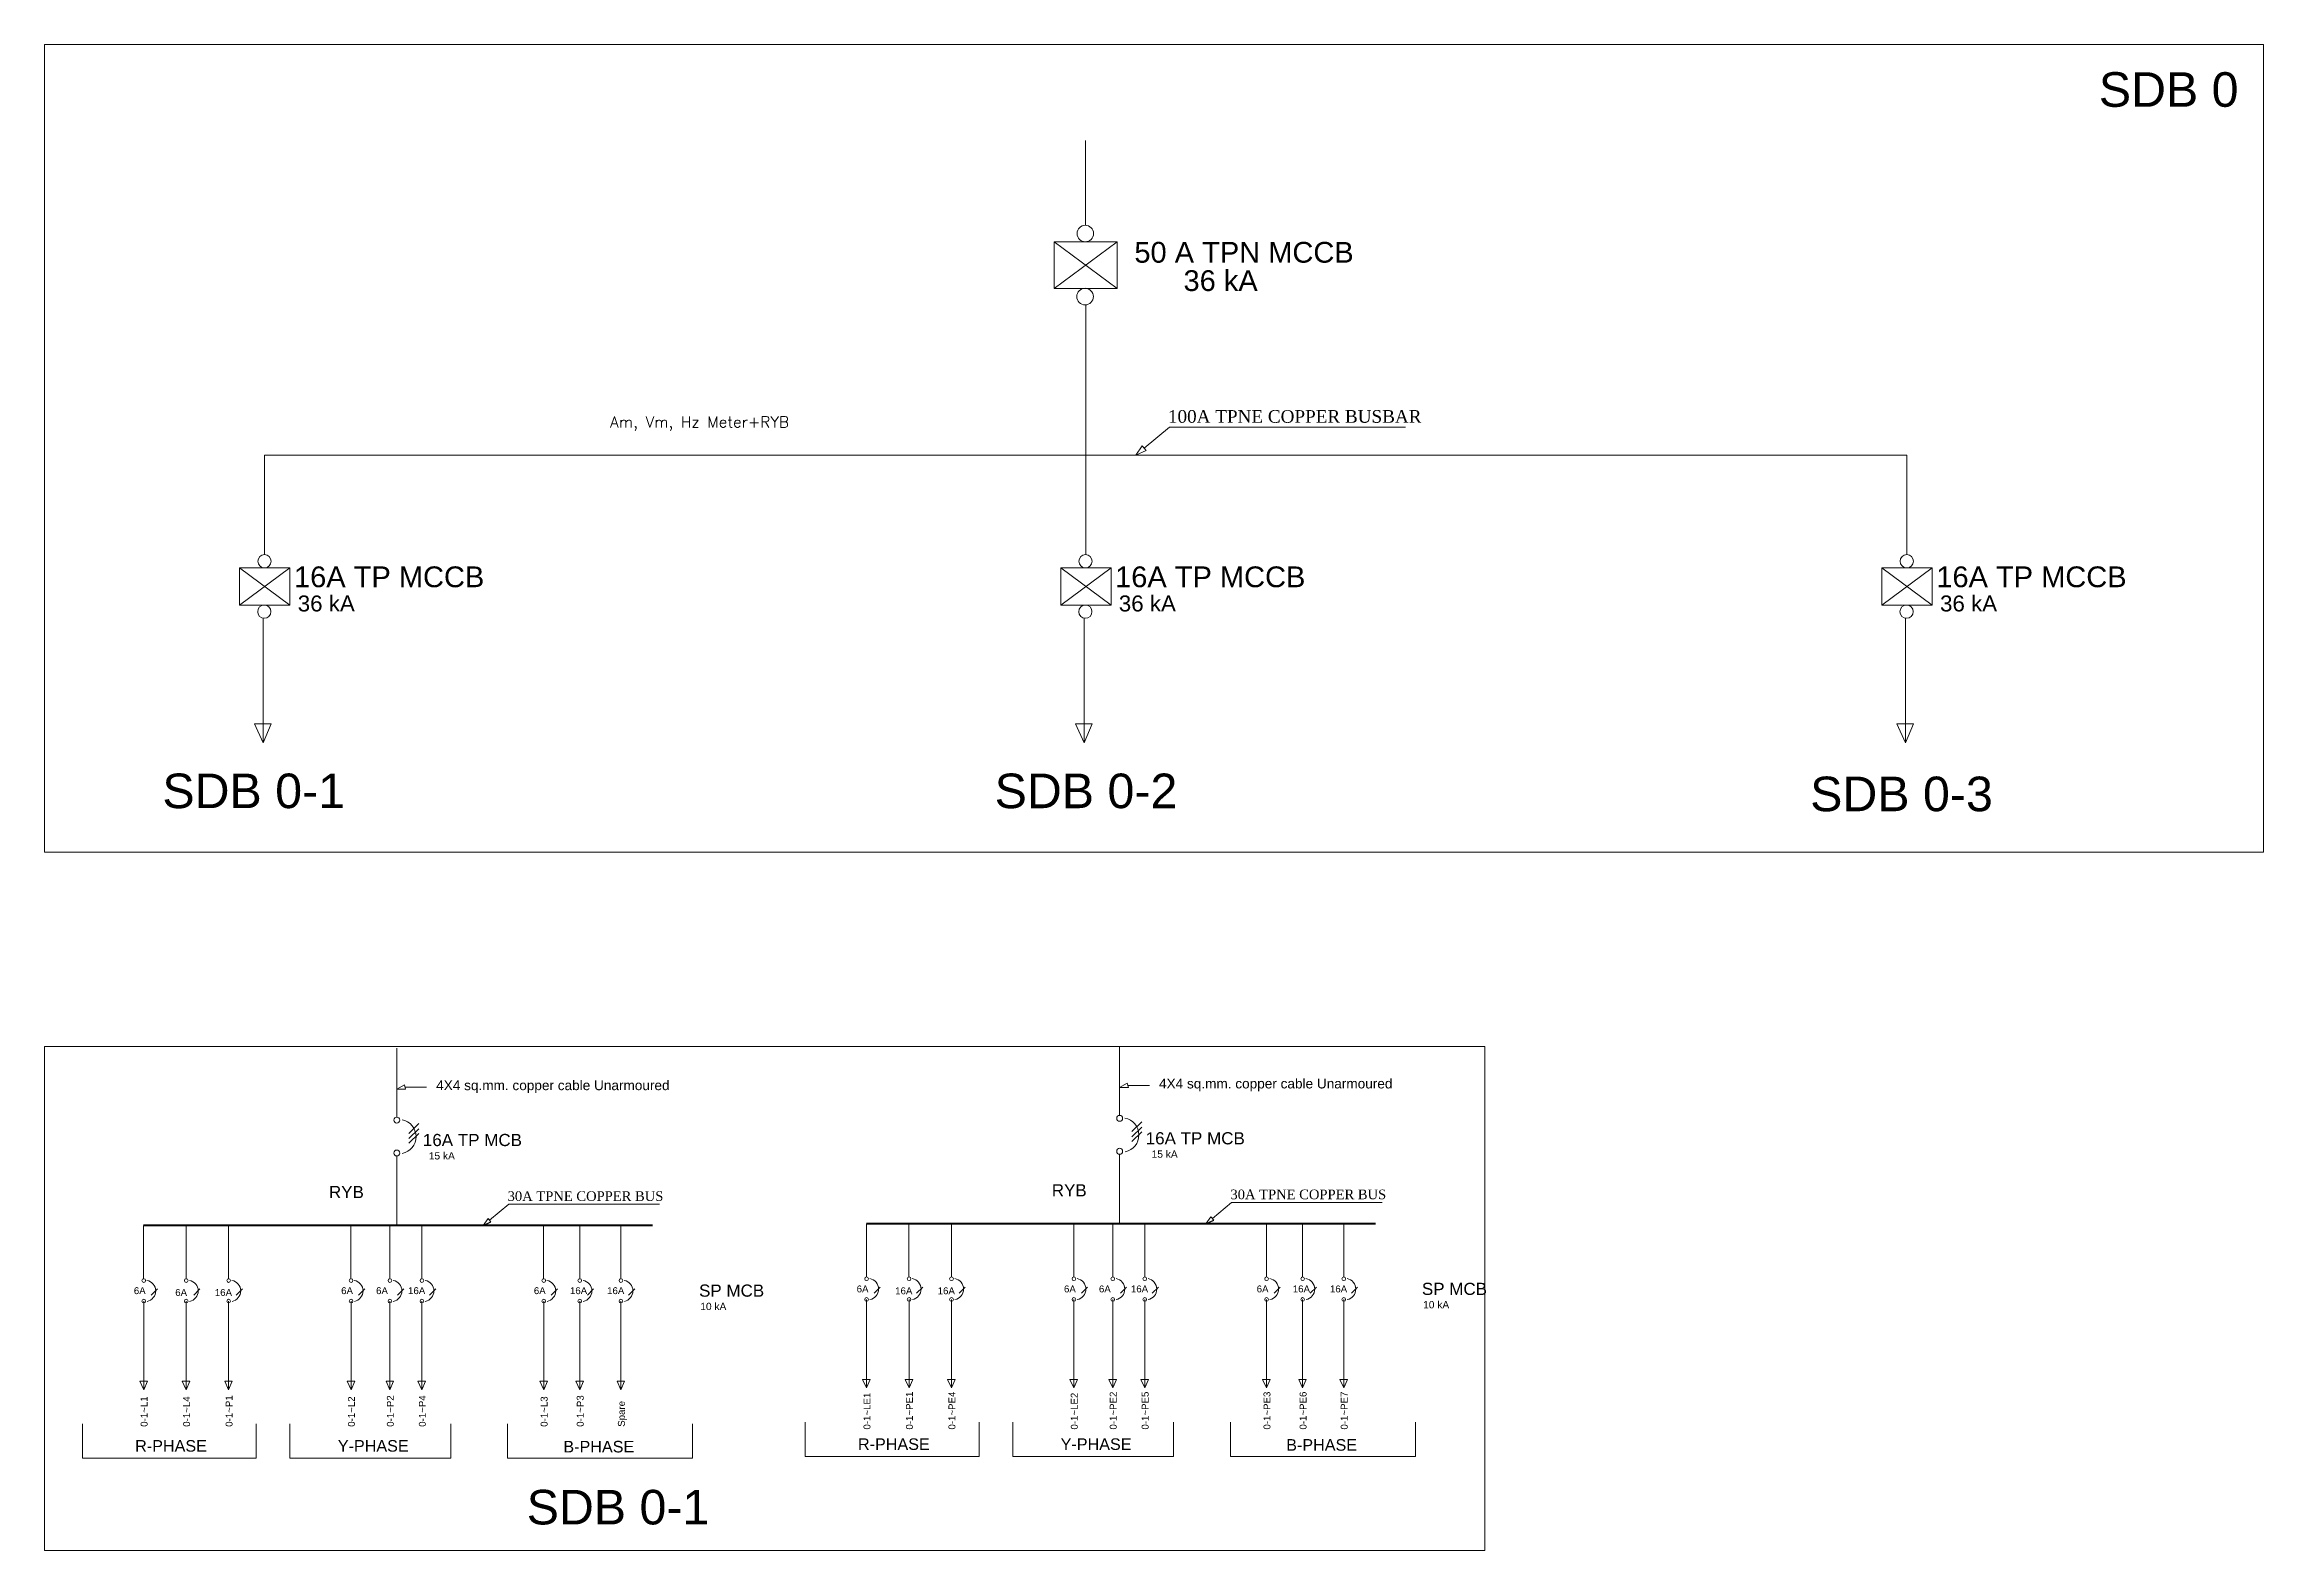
# Model space of a CAD drawing. Header units: millimetres. Extents: x 2390631 to 3136749, y 3674522 to 3929111.
# Drawn here: x 2855377 to 2952175, y 3789909 to 3855617 of the extents above; entities that cross this region are included whole.
import ezdxf

# ---------------------------------------------------------------- set-up
doc = ezdxf.new("R2010")
doc.units = ezdxf.units.MM
doc.header["$MEASUREMENT"] = 0
doc.layers.add('7 POWER PT WIRING', color=3, linetype='Continuous', lineweight=25)
doc.layers.add('Singleline', color=82, linetype='Continuous', lineweight=20)
doc.styles.add('ARIAL', font='arial.ttf')
doc.styles.add('MM', font='dutch.ttf')
doc.styles.add('ordinary', font='romans.shx')
doc.styles.add('ROOM', font='arial.ttf')

msp = doc.modelspace()

# ---------------------------------------------------------------- linework, layer by layer
at = {"layer": '7 POWER PT WIRING'}
for p, q in [((2874510, 3804087), (2874854, 3804247)), ((2906039, 3804162), (2906383, 3804322))]:
    msp.add_line(p, q, dxfattribs=at)
at = {"layer": 'Singleline', "ltscale": 3}
for p, q in [((2952175, 3855617), (2855377, 3855617)), ((2855377, 3855617), (2855377, 3820375)), ((2952175, 3820375), (2952175, 3855617)), ((2855377, 3820375), (2952175, 3820375)), ((2918205, 3811900), (2855377, 3811900)), ((2855377, 3811900), (2855377, 3789909)), ((2918205, 3789909), (2918205, 3811900)), ((2855377, 3789909), (2918205, 3789909))]:
    msp.add_line(p, q, dxfattribs=at)
at = {"layer": 'Singleline'}
for p, q in [((2900782, 3847726), (2900782, 3851428)), ((2899426, 3844967), (2902168, 3847004)), ((2902168, 3844967), (2899426, 3847004)), ((2900796, 3837696), (2900796, 3844255)), ((2903267, 3838102), (2902977, 3837696)), ((2864982, 3837696), (2936610, 3837696)), ((2903429, 3837906), (2902977, 3837696)), ((2863893, 3831151), (2866087, 3832781)), ((2866087, 3831151), (2863893, 3832781)), ((2899707, 3831151), (2901901, 3832781)), ((2901901, 3831151), (2899707, 3832781)), ((2935527, 3831151), (2937721, 3832781)), ((2937721, 3831151), (2935527, 3832781)), ((2870749, 3808820), (2870749, 3811825)), ((2902278, 3808895), (2902278, 3811900)), ((2871080, 3810224), (2870749, 3810037)), ((2871129, 3810037), (2870749, 3810037)), ((2902609, 3810299), (2902278, 3810112)), ((2902658, 3810112), (2902278, 3810112)), ((2870749, 3805873), (2870749, 3807126)), ((2902278, 3805948), (2902278, 3807202)), ((2870748, 3804087), (2870749, 3806788)), ((2902277, 3804162), (2902278, 3806864)), ((2874731, 3804396), (2874510, 3804087)), ((2906260, 3804471), (2906039, 3804162))]:
    msp.add_line(p, q, dxfattribs=at)
at = {"layer": 'Singleline', "ltscale": 2.5}
for p, q in [((2903267, 3838102), (2903429, 3837906)), ((2864538, 3825970), (2865271, 3825970)), ((2900352, 3825970), (2901085, 3825970)), ((2936172, 3825970), (2936905, 3825970)), ((2871080, 3810224), (2871129, 3810037)), ((2902609, 3810299), (2902658, 3810112)), ((2874731, 3804396), (2874854, 3804247)), ((2906260, 3804471), (2906383, 3804322))]:
    msp.add_line(p, q, dxfattribs=at)
at = {"layer": 'Singleline', "ltscale": 6}
for p, q in [((2864982, 3837696), (2864982, 3833358)), ((2900796, 3837696), (2900796, 3833358)), ((2936610, 3837696), (2936610, 3833358)), ((2864916, 3830586), (2864916, 3825154)), ((2900731, 3830586), (2900731, 3825154)), ((2936551, 3830586), (2936551, 3825154))]:
    msp.add_line(p, q, dxfattribs=at)
at = {"layer": 'Singleline', "color": 4}
for p, q in [((2871104, 3810130), (2872048, 3810130)), ((2902633, 3810205), (2903577, 3810205))]:
    msp.add_line(p, q, dxfattribs=at)
at = {"layer": 'Singleline', "color": 2}
for p, q in [((2871279, 3808112), (2871710, 3808543)), ((2871279, 3807883), (2871710, 3808314)), ((2871279, 3807678), (2871710, 3808110)), ((2902808, 3808187), (2903239, 3808618)), ((2902808, 3807958), (2903239, 3808389)), ((2902808, 3807754), (2903239, 3808185)), ((2868749, 3801773), (2868749, 3804087)), ((2870446, 3801773), (2870446, 3804087)), ((2871840, 3801773), (2871840, 3804087)), ((2900278, 3801848), (2900278, 3804162)), ((2901975, 3801848), (2901975, 3804162)), ((2903369, 3801848), (2903369, 3804162)), ((2869083, 3801059), (2869352, 3801328)), ((2870780, 3801059), (2871049, 3801328)), ((2872174, 3801059), (2872444, 3801328)), ((2900612, 3801134), (2900881, 3801404)), ((2902309, 3801134), (2902578, 3801404)), ((2903703, 3801134), (2903973, 3801404)), ((2868752, 3800795), (2868752, 3796929)), ((2870449, 3800795), (2870449, 3796929)), ((2871843, 3800795), (2871843, 3796929)), ((2900281, 3800870), (2900281, 3797004)), ((2901978, 3800870), (2901978, 3797004)), ((2903372, 3800870), (2903372, 3797004)), ((2868581, 3797296), (2868911, 3797296)), ((2870278, 3797296), (2870608, 3797296)), ((2871673, 3797296), (2872003, 3797296)), ((2900110, 3797371), (2900440, 3797371)), ((2901807, 3797371), (2902137, 3797371)), ((2903202, 3797371), (2903532, 3797371)), ((2897617, 3795520), (2897617, 3794016)), ((2904631, 3795520), (2904631, 3794016)), ((2866088, 3795445), (2866088, 3793941)), ((2873102, 3795445), (2873102, 3793941)), ((2866088, 3793941), (2873102, 3793941)), ((2897617, 3794016), (2904631, 3794016))]:
    msp.add_line(p, q, dxfattribs=at)
at = {"layer": 'Singleline', "color": 1, "lineweight": 80}
for p, q in [((2881906, 3804087), (2859706, 3804087)), ((2913436, 3804162), (2891235, 3804162))]:
    msp.add_line(p, q, dxfattribs=at)
at = {"layer": 'Singleline', "color": 1}
for p, q in [((2859706, 3801773), (2859706, 3804087)), ((2861559, 3801773), (2861559, 3804087)), ((2863411, 3801773), (2863411, 3804087)), ((2891235, 3801848), (2891235, 3804162)), ((2893088, 3801848), (2893088, 3804162)), ((2894941, 3801848), (2894941, 3804162)), ((2860040, 3801059), (2860309, 3801328)), ((2861893, 3801059), (2862162, 3801328)), ((2863746, 3801059), (2864015, 3801328)), ((2891569, 3801134), (2891838, 3801404)), ((2893422, 3801134), (2893691, 3801404)), ((2895275, 3801134), (2895544, 3801404)), ((2859709, 3800795), (2859709, 3796929)), ((2861562, 3800795), (2861562, 3796929)), ((2863414, 3800795), (2863414, 3796929)), ((2891238, 3800870), (2891238, 3797004)), ((2893091, 3800870), (2893091, 3797004)), ((2894943, 3800870), (2894943, 3797004)), ((2859538, 3797296), (2859868, 3797296)), ((2861391, 3797296), (2861721, 3797296)), ((2863244, 3797296), (2863574, 3797296)), ((2891067, 3797371), (2891397, 3797371)), ((2892920, 3797371), (2893250, 3797371)), ((2894773, 3797371), (2895103, 3797371)), ((2888564, 3795520), (2888564, 3794016)), ((2896144, 3795520), (2896144, 3794016)), ((2857034, 3795445), (2857034, 3793941)), ((2864615, 3795445), (2864615, 3793941)), ((2857034, 3793941), (2864615, 3793941)), ((2888564, 3794016), (2896144, 3794016))]:
    msp.add_line(p, q, dxfattribs=at)
at = {"layer": 'Singleline', "color": 5}
for p, q in [((2877154, 3801773), (2877154, 3804087)), ((2878728, 3801773), (2878728, 3804087)), ((2880522, 3801773), (2880522, 3804087)), ((2908683, 3801848), (2908683, 3804162)), ((2910257, 3801848), (2910257, 3804162)), ((2912051, 3801848), (2912051, 3804162)), ((2877488, 3801059), (2877757, 3801328)), ((2879062, 3801059), (2879332, 3801328)), ((2880856, 3801059), (2881125, 3801328)), ((2909017, 3801134), (2909286, 3801404)), ((2910591, 3801134), (2910861, 3801404)), ((2912385, 3801134), (2912654, 3801404)), ((2877156, 3800795), (2877156, 3796929)), ((2878731, 3800795), (2878731, 3796929)), ((2880525, 3800795), (2880525, 3796929)), ((2908686, 3800870), (2908686, 3797004)), ((2910260, 3800870), (2910260, 3797004)), ((2912054, 3800870), (2912054, 3797004)), ((2876986, 3797296), (2877316, 3797296)), ((2878561, 3797296), (2878891, 3797296)), ((2880354, 3797296), (2880684, 3797296)), ((2908515, 3797371), (2908845, 3797371)), ((2910090, 3797371), (2910420, 3797371)), ((2911883, 3797371), (2912213, 3797371)), ((2907107, 3795520), (2907107, 3794016)), ((2915181, 3795520), (2915181, 3794016)), ((2875578, 3795445), (2875578, 3793941)), ((2883652, 3795445), (2883652, 3793941)), ((2875578, 3793941), (2883652, 3793941)), ((2907107, 3794016), (2915181, 3794016))]:
    msp.add_line(p, q, dxfattribs=at)
at = {"layer": 'Singleline'}
for points in [[(2899426, 3847004), (2902168, 3847004), (2902168, 3844967), (2899426, 3844967)], [(2863893, 3832781), (2866087, 3832781), (2866087, 3831151), (2863893, 3831151)], [(2899707, 3832781), (2901901, 3832781), (2901901, 3831151), (2899707, 3831151)], [(2935527, 3832781), (2937721, 3832781), (2937721, 3831151), (2935527, 3831151)]]:
    msp.add_lwpolyline(points, close=True, dxfattribs=at)
for points in [[(2914753, 3838916), (2904447, 3838916), (2903348, 3838004)], [(2865271, 3825970), (2864916, 3825154), (2864538, 3825970)], [(2901085, 3825970), (2900731, 3825154), (2900352, 3825970)], [(2936905, 3825970), (2936551, 3825154), (2936172, 3825970)], [(2882205, 3805016), (2875629, 3805016), (2874792, 3804322)], [(2913734, 3805091), (2907158, 3805091), (2906321, 3804397)]]:
    msp.add_lwpolyline(points, dxfattribs=at)
at = {"layer": 'Singleline', "color": 1}
for points in [[(2859868, 3797296), (2859709, 3796929), (2859538, 3797296)], [(2861721, 3797296), (2861562, 3796929), (2861391, 3797296)], [(2863574, 3797296), (2863414, 3796929), (2863244, 3797296)], [(2891397, 3797371), (2891238, 3797004), (2891067, 3797371)], [(2893250, 3797371), (2893091, 3797004), (2892920, 3797371)], [(2895103, 3797371), (2894943, 3797004), (2894773, 3797371)]]:
    msp.add_lwpolyline(points, dxfattribs=at)
at = {"layer": 'Singleline', "color": 2}
for points in [[(2868911, 3797296), (2868752, 3796929), (2868581, 3797296)], [(2870608, 3797296), (2870449, 3796929), (2870278, 3797296)], [(2872003, 3797296), (2871843, 3796929), (2871673, 3797296)], [(2900440, 3797371), (2900281, 3797004), (2900110, 3797371)], [(2902137, 3797371), (2901978, 3797004), (2901807, 3797371)], [(2903532, 3797371), (2903372, 3797004), (2903202, 3797371)]]:
    msp.add_lwpolyline(points, dxfattribs=at)
at = {"layer": 'Singleline', "color": 5}
for points in [[(2877316, 3797296), (2877156, 3796929), (2876986, 3797296)], [(2878891, 3797296), (2878731, 3796929), (2878561, 3797296)], [(2880684, 3797296), (2880525, 3796929), (2880354, 3797296)], [(2908845, 3797371), (2908686, 3797004), (2908515, 3797371)], [(2910420, 3797371), (2910260, 3797004), (2910090, 3797371)], [(2912213, 3797371), (2912054, 3797004), (2911883, 3797371)]]:
    msp.add_lwpolyline(points, dxfattribs=at)
at = {"layer": 'Singleline', "color": 2}
for centre, radius in [((2870749, 3808691), 129), ((2902278, 3808767), 129), ((2870749, 3807255), 129), ((2902278, 3807330), 129), ((2868752, 3801692), 80.5), ((2870449, 3801692), 80.5), ((2871843, 3801692), 80.5), ((2900281, 3801767), 80.5), ((2901978, 3801767), 80.5), ((2903372, 3801767), 80.5), ((2868752, 3800795), 80.5), ((2870449, 3800795), 80.5), ((2871843, 3800795), 80.5), ((2900281, 3800870), 80.5), ((2901978, 3800870), 80.5), ((2903372, 3800870), 80.5)]:
    msp.add_circle(centre, radius, dxfattribs=at)
at = {"layer": 'Singleline', "color": 1}
for centre in [(2859709, 3801692), (2861562, 3801692), (2863414, 3801692), (2891238, 3801767), (2893091, 3801767), (2894943, 3801767), (2859709, 3800795), (2861562, 3800795), (2863414, 3800795), (2891238, 3800870), (2893091, 3800870), (2894943, 3800870)]:
    msp.add_circle(centre, 80.5, dxfattribs=at)
at = {"layer": 'Singleline', "color": 5}
for centre in [(2877156, 3801692), (2878731, 3801692), (2880525, 3801692), (2908686, 3801767), (2910260, 3801767), (2912054, 3801767), (2877156, 3800795), (2878731, 3800795), (2880525, 3800795), (2908686, 3800870), (2910260, 3800870), (2912054, 3800870)]:
    msp.add_circle(centre, 80.5, dxfattribs=at)
at = {"layer": 'Singleline', "color": 2}
for centre, radius in [((2870841, 3807968), 747), ((2902371, 3808044), 747), ((2868809, 3801240), 467), ((2870506, 3801240), 467), ((2871901, 3801240), 467), ((2900338, 3801316), 467), ((2902035, 3801316), 467), ((2903430, 3801316), 467)]:
    msp.add_arc(centre, radius, 281.24796, 79.48748, dxfattribs=at)
at = {"layer": 'Singleline', "color": 1}
for centre in [(2859766, 3801240), (2861619, 3801240), (2863472, 3801240), (2891296, 3801316), (2893148, 3801316), (2895001, 3801316)]:
    msp.add_arc(centre, 467, 281.24796, 79.48748, dxfattribs=at)
at = {"layer": 'Singleline', "color": 5}
for centre in [(2877214, 3801240), (2878789, 3801240), (2880582, 3801240), (2908743, 3801316), (2910318, 3801316), (2912112, 3801316)]:
    msp.add_arc(centre, 467, 281.24796, 79.48748, dxfattribs=at)
at = {"layer": 'Singleline', "extrusion": (0, 0, -1)}
for centre, major_axis, start_param, end_param in [((2900779, 3847365), (255, 255), -0.785526, 5.497659), ((2900770, 3844615), (-255, 255), 0.78527, 7.068455), ((2864976, 3833069), (204, 204), -0.785526, 5.497659), ((2900790, 3833069), (204, 204), -0.785526, 5.497659), ((2936610, 3833069), (204, 204), -0.785526, 5.497659), ((2864969, 3830870), (-204, 204), 0.78527, 7.068455), ((2900783, 3830870), (-204, 204), 0.78527, 7.068455), ((2936603, 3830870), (-204, 204), 0.78527, 7.068455)]:
    msp.add_ellipse(centre, major_axis=major_axis, ratio=1, start_param=start_param, end_param=end_param, dxfattribs=at)

# ---------------------------------------------------------------- texts
at = {"layer": 'Singleline', "color": 1}
for s, height, style, p in [('50 A TPN MCCB', 906.23, 'ROOM', (2902920, 3846093)), ('36 kA', 906.2, 'ROOM', (2905063, 3844858)), ('100A TPNE COPPER BUSBAR', 552.44, 'MM', (2904385, 3839111)), ('16A TP MCCB ', 906.23, 'ROOM', (2866265, 3831937)), ('16A TP MCCB ', 906.23, 'ROOM', (2902079, 3831937)), ('16A TP MCCB ', 906.23, 'ROOM', (2937899, 3831937)), ('36 kA', 697.1, 'ROOM', (2866427, 3830879)), ('36 kA', 697.1, 'ROOM', (2902241, 3830879)), ('36 kA', 697.1, 'ROOM', (2938061, 3830879)), ('16A TP MCB', 530.5, 'ROOM', (2871885, 3807557)), ('16A TP MCB', 530.5, 'ROOM', (2903414, 3807632)), ('15 kA', 318.3, 'ROOM', (2872144, 3806973)), ('15 kA', 318.3, 'ROOM', (2903673, 3807048)), (' RYB', 530.5, 'ROOM', (2867583, 3805287)), ('30A TPNE COPPER BUS', 420.38, 'MM', (2875582, 3805164)), (' RYB', 530.5, 'ROOM', (2899112, 3805363)), ('30A TPNE COPPER BUS', 420.38, 'MM', (2907111, 3805239)), ('6A  ', 302.4, 'ARIAL', (2859278, 3801098)), ('6A  ', 302.4, 'ARIAL', (2861084, 3801018)), ('16A  ', 302.4, 'ARIAL', (2862810, 3801018)), (' SP MCB', 530.5, 'ROOM', (2883726, 3800987)), ('6A  ', 302.4, 'ARIAL', (2890807, 3801174)), ('16A  ', 302.4, 'ARIAL', (2892486, 3801093)), ('16A  ', 302.4, 'ARIAL', (2894339, 3801093)), (' SP MCB', 530.5, 'ROOM', (2915255, 3801063)), ('10 kA', 318.3, 'ROOM', (2883986, 3800403)), ('10 kA', 318.3, 'ROOM', (2915515, 3800478)), ('R-PHASE', 504, 'ARIAL', (2859336, 3794227)), ('R-PHASE', 504, 'ARIAL', (2890865, 3794302))]:
    msp.add_text(s, height=height, dxfattribs=dict(at, style=style)).set_placement(p)
at = {"layer": 'Singleline', "style": 'ROOM'}
for p in [(2872466, 3809997), (2903995, 3810072)]:
    msp.add_text('4X4 sq.mm. copper cable Unarmoured', height=424.37, dxfattribs=at).set_placement(p)
at = {"layer": 'Singleline', "color": 2, "style": 'ARIAL'}
for s, height, p in [('6A  ', 302.4, (2868321, 3801098)), ('6A  ', 302.4, (2869845, 3801098)), ('16A  ', 302.4, (2871239, 3801098)), ('6A  ', 302.4, (2899850, 3801174)), ('6A  ', 302.4, (2901374, 3801174)), ('16A  ', 302.4, (2902768, 3801174)), ('Y-PHASE', 504, (2868176, 3794227)), ('Y-PHASE', 504, (2899705, 3794302))]:
    msp.add_text(s, height=height, dxfattribs=at).set_placement(p)
at = {"layer": 'Singleline', "color": 5, "style": 'ARIAL'}
for s, height, p in [('6A  ', 302.4, (2876726, 3801098)), ('16A  ', 302.4, (2878300, 3801098)), ('16A  ', 302.4, (2879921, 3801098)), ('6A  ', 302.4, (2908255, 3801174)), ('16A  ', 302.4, (2909829, 3801174)), ('16A  ', 302.4, (2911450, 3801174)), ('B-PHASE', 504, (2878014, 3794193)), ('B-PHASE', 504, (2909543, 3794269))]:
    msp.add_text(s, height=height, dxfattribs=at).set_placement(p)
at = {"layer": 'Singleline', "color": 1, "style": 'ARIAL'}
for s, p in [('0-1~L1', (2859878, 3795311)), ('0-1~L4', (2861731, 3795311)), ('0-1~P1', (2863584, 3795311)), ('0-1~LE1', (2891408, 3795190)), ('0-1~PE1', (2893260, 3795190)), ('0-1~PE4', (2895113, 3795190))]:
    msp.add_text(s, height=302.4, rotation=90, dxfattribs=at).set_placement(p)
at = {"layer": 'Singleline', "color": 2, "style": 'ARIAL'}
for s, p in [('0-1~L2', (2868921, 3795311)), ('0-1~P2', (2870618, 3795311)), ('0-1~P4', (2872013, 3795311)), ('0-1~LE2', (2900450, 3795190)), ('0-1~PE2', (2902148, 3795190)), ('0-1~PE5', (2903542, 3795190))]:
    msp.add_text(s, height=302.4, rotation=90, dxfattribs=at).set_placement(p)
at = {"layer": 'Singleline', "color": 5, "style": 'ARIAL'}
for s, p in [('0-1~L3', (2877326, 3795311)), ('0-1~P3', (2878901, 3795311)), ('0-1~PE3', (2908855, 3795190)), ('0-1~PE6', (2910430, 3795190)), ('0-1~PE7', (2912224, 3795190)), ('Spare', (2880695, 3795311))]:
    msp.add_text(s, height=302.4, rotation=90, dxfattribs=at).set_placement(p)
at = {"layer": 'Singleline', "color": 1, "linetype": 'Continuous', "lineweight": 35, "char_height": 1509.3, "attachment_point": 5, "style": 'ARIAL'}
for s, insert in [('SDB 0', (2948035, 3853638)), ('SDB 0-1', (2864507, 3823042)), ('SDB 0-1', (2880398, 3791795))]:
    msp.add_mtext(s, dxfattribs=dict(at, insert=insert))
at = {"layer": 'Singleline', "insert": (2883956, 3839390), "char_height": 486.65, "width": 14055.45, "attachment_point": 2, "style": 'ordinary'}
msp.add_mtext('Am, Vm, Hz Meter+RYB', dxfattribs=at)
at = {"layer": 'Singleline', "color": 1, "linetype": 'Continuous', "lineweight": 35, "char_height": 1509.3, "attachment_point": 5, "style": 'ARIAL'}
for s, insert, width in [('SDB 0-2', (2900810, 3823041), 11629.92), ('SDB 0-3', (2936381, 3822908), 8868.92)]:
    msp.add_mtext(s, dxfattribs=dict(at, insert=insert, width=width))

doc.saveas('drawing.dxf')
